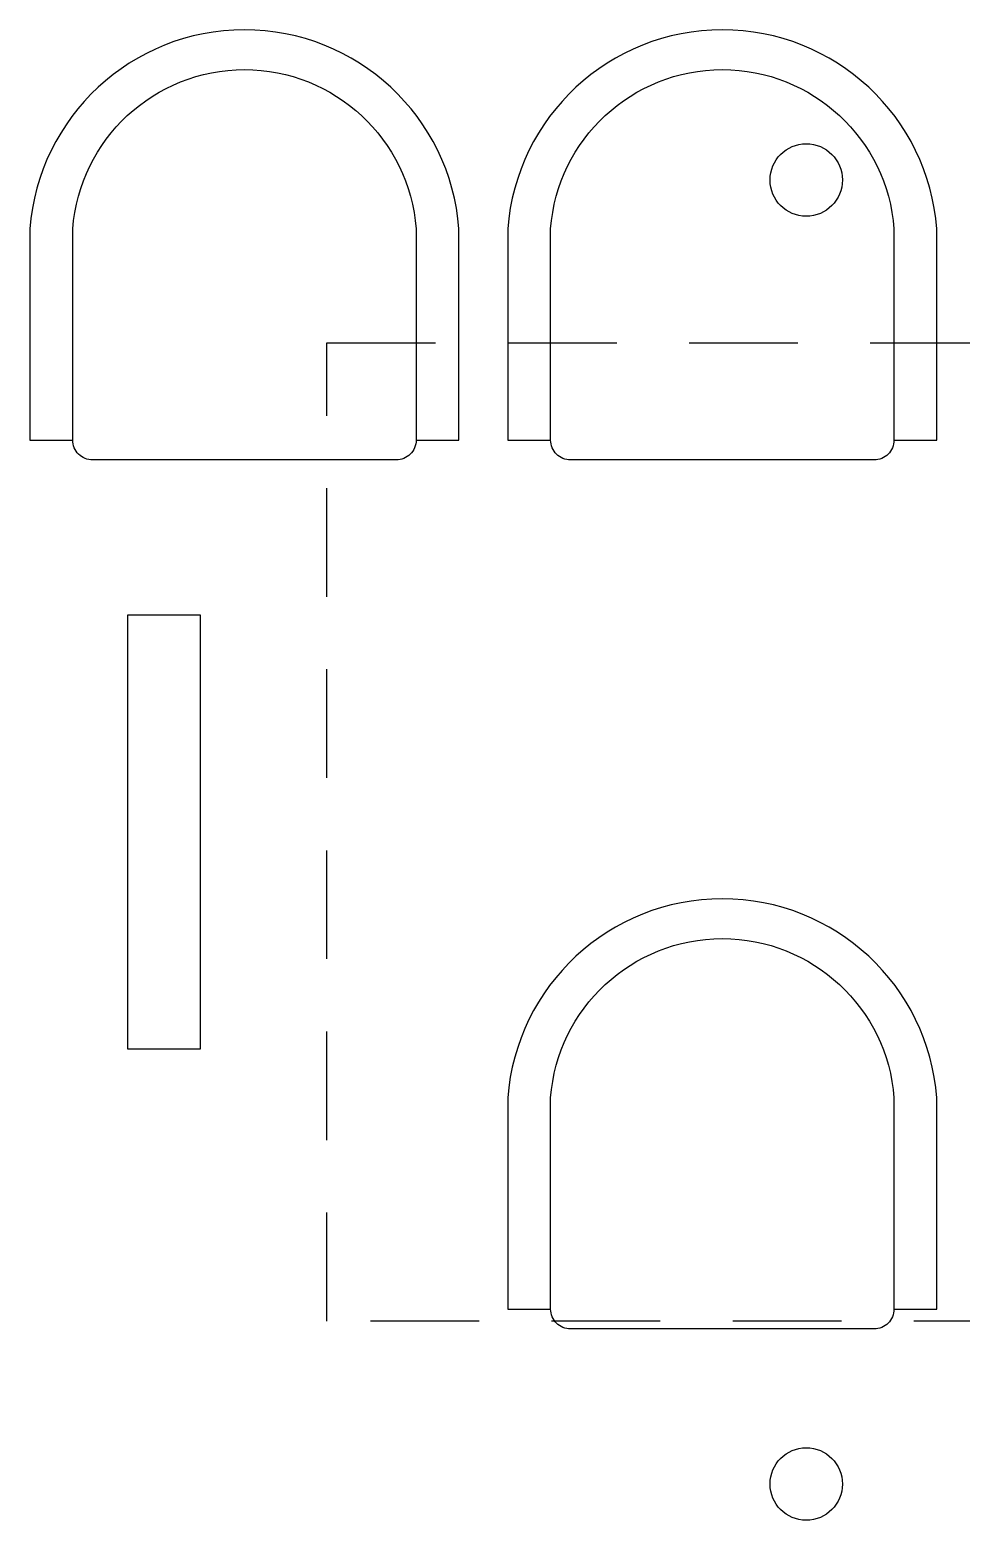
# Model space of a CAD drawing. Header units: metres. Extents: x -22 to 564, y 0 to 143.
# Drawn here: x 116.989 to 118.275, y 46.649 to 48.707 of the extents above; entities that cross this region are included whole.
import ezdxf
from ezdxf.enums import TextEntityAlignment as Align

# ---------------------------------------------------------------- set-up
doc = ezdxf.new("R2010")
doc.units = ezdxf.units.M
doc.linetypes.add('XREF 1N NEURO-ONCOLOGIA$0$HIDDE150', pattern=[0.24, 0.15, -0.09])
for name, color, linetype in [('XREF 1N NEURO-ONCOLOGIA$0$LAMPARAS 1', 112, 'Continuous'), ('XREF 1N NEURO-ONCOLOGIA$0$MOBILIARIO', 161, 'Continuous'), ('XREF 1N NEURO-ONCOLOGIA$0$PLAFONES', 20, 'XREF 1N NEURO-ONCOLOGIA$0$HIDDE150'), ('XREF 1N NEURO-ONCOLOGIA$0$TEX-MOB', 4, 'Continuous')]:
    doc.layers.add(name, color=color, linetype=linetype)
doc.styles.add('XREF 1N NEURO-ONCOLOGIA$0$HANDLET', font='romans.shx')

# ---------------------------------------------------------------- blocks, each defined once
blk = doc.blocks.new('XREF 1N NEURO-ONCOLOGIA$0$Ref Arq Nivel 2$0$Silla 2')
blk.add_lwpolyline([(-0.2154, -0.025, -0.414214), (-0.1904, 0), (0.1904, 0, -0.414214), (0.2154, -0.025)], format="xyb")
blk.add_lwpolyline([(-0.2154, -0.29), (-0.2154, -0.025), (-0.2692, -0.025), (-0.2692, -0.29, 0.928571), (0.2692, -0.29), (0.2692, -0.025), (0.2154, -0.025), (0.2154, -0.29, -0.928571)], format="xyb", close=True)
blk = doc.blocks.new('XREF 1N NEURO-ONCOLOGIA')
at = {"layer": 'XREF 1N NEURO-ONCOLOGIA$0$LAMPARAS 1'}
blk.add_lwpolyline([(14.4486, 27.2926), (14.4486, 27.1926), (13.8486, 27.1926), (13.8486, 27.2926)], close=True, dxfattribs=at)
for centre in [(13.2482, 26.356), (15.0489, 26.356)]:
    blk.add_circle(centre, 0.05, dxfattribs=at)
at = {"layer": 'XREF 1N NEURO-ONCOLOGIA$0$PLAFONES'}
blk.add_lwpolyline([(14.8239, 24.8076), (13.4732, 24.8076), (13.4732, 27.0176), (14.8239, 27.0176)], close=True, dxfattribs=at)
at = {"layer": 'XREF 1N NEURO-ONCOLOGIA$0$MOBILIARIO', "xscale": 1.099999999999994, "yscale": 1.099999999999994, "zscale": 1.099999999999994, "rotation": 90.0000000181912}
for p in [(14.6623, 27.1315, 0.0024), (13.4623, 26.4719, 0.0024), (14.6623, 26.4719, 0.0024)]:
    blk.add_blockref('XREF 1N NEURO-ONCOLOGIA$0$Ref Arq Nivel 2$0$Silla 2', p, dxfattribs=at)
at = {"layer": 'XREF 1N NEURO-ONCOLOGIA$0$TEX-MOB', "style": 'XREF 1N NEURO-ONCOLOGIA$0$HANDLET'}
for p in [(1.7, 4.5847, 0), (1.7073, 2.0138, 0)]:
    blk.add_attdef('234', text='', height=0.075, rotation=180, dxfattribs=at).set_placement(p, align=Align.MIDDLE_CENTER)

msp = doc.modelspace()

# ---------------------------------------------------------------- block references
at = {"rotation": 90}
msp.add_blockref('XREF 1N NEURO-ONCOLOGIA', (144.4169, 33.4511), dxfattribs=at)

doc.saveas('drawing.dxf')
